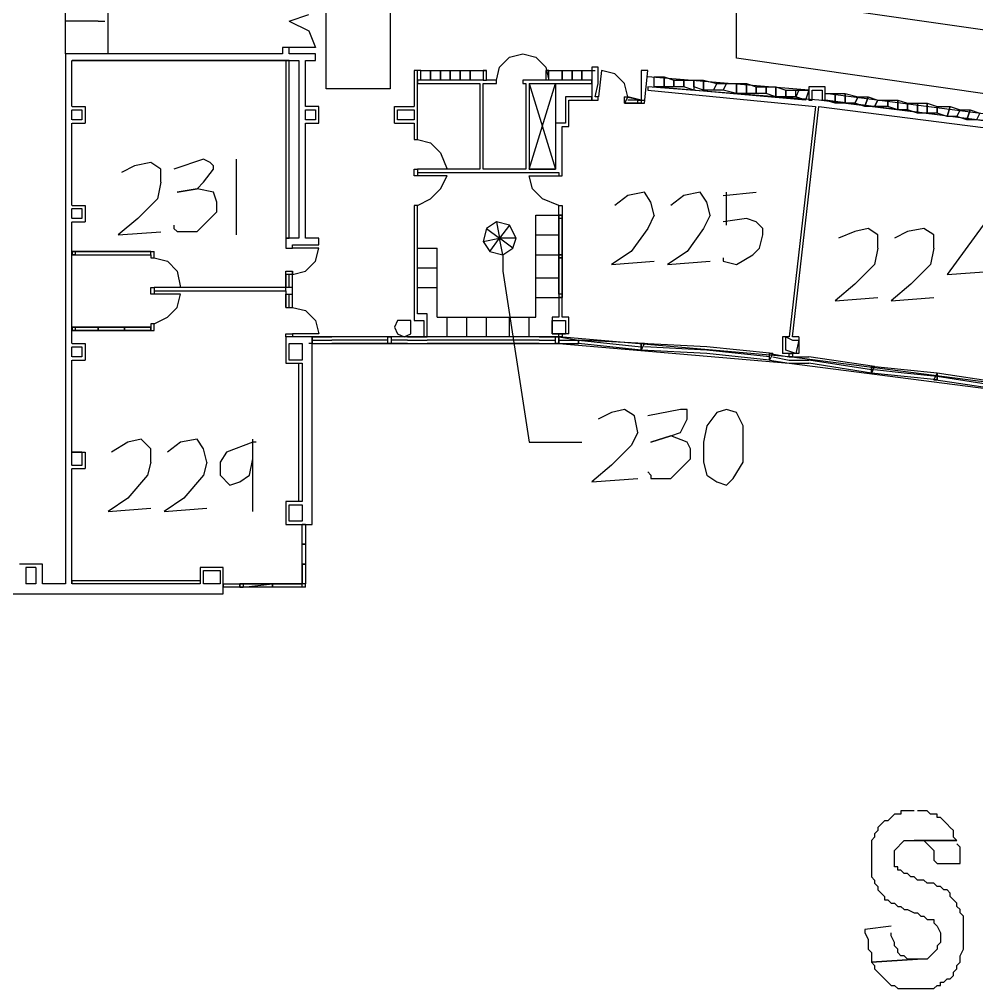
# Model space of a CAD drawing. Extents: x 0 to 132, y 0 to 63.
# Drawn here: x 78.74 to 97.22, y 2.57 to 21.27 of the extents above; entities that cross this region are included whole.
import ezdxf

# ---------------------------------------------------------------- set-up
doc = ezdxf.new("R2010")
doc.units = 0

msp = doc.modelspace()

# ---------------------------------------------------------------- linework, layer by layer
at = {"layer": 'Layer 1'}
for p, q in [((84.664073, 19.935398), (84.664073, 51.335314)), ((85.899676, 51.335314), (85.899676, 19.935398)), ((79.628847, 20.605825), (79.628847, 21.812588)), ((80.454346, 20.605825), (80.454346, 21.876087)), ((92.58201, 20.52391), (92.58201, 21.759512)), ((92.58201, 21.759512), (117.994149, 18.121231)), ((83.946894, 21.24093), (84.327894, 21.367665)), ((80.263846, 21.240824), (79.628847, 21.240824)), ((80.263928, 21.24093), (80.390923, 21.24093)), ((83.946894, 21.24093), (84.327894, 21.05043)), ((84.327894, 21.05043), (84.454894, 20.73293)), ((83.819947, 20.605692), (79.628688, 20.605692)), ((79.628818, 20.605825), (79.628818, 12.0971)), ((79.62882, 20.605798), (79.62882, 19.589799)), ((83.946894, 20.732957), (83.820159, 20.732957)), ((83.820159, 20.732957), (83.820159, 20.605957)), ((84.454894, 20.73293), (83.946894, 20.73293)), ((83.946894, 20.605825), (83.946894, 20.732827)), ((84.200947, 20.605692), (83.946947, 20.605692)), ((84.454867, 20.605692), (84.200867, 20.605692)), ((84.454867, 20.478957), (84.454867, 20.605692)), ((88.201415, 20.542616), (88.455415, 20.605851)), ((88.455415, 20.605851), (88.709415, 20.542616)), ((79.75582, 19.589799), (79.75582, 20.479063)), ((83.946894, 20.478957), (79.7559, 20.478957)), ((79.755923, 20.478957), (83.883421, 20.478957)), ((79.755952, 20.478957), (83.946947, 20.478957)), ((83.883339, 20.478957), (83.883339, 17.049961)), ((83.946841, 17.049961), (83.946841, 20.478957)), ((83.946947, 20.478957), (84.137447, 20.478957)), ((84.137262, 20.479089), (84.137262, 19.526326)), ((84.264447, 20.478957), (84.454947, 20.478957)), ((84.264526, 19.589826), (84.264526, 20.479089)), ((88.010916, 20.351851), (88.201415, 20.542616)), ((88.709415, 20.542616), (88.899914, 20.351851)), ((117.994149, 16.885629), (92.58201, 20.52391)), ((86.42347, 20.288563), (86.359971, 20.288563)), ((86.359971, 20.288563), (86.359971, 19.589799)), ((86.487182, 20.288537), (86.423418, 20.288537)), ((86.42347, 19.526299), (86.42347, 20.288563)), ((86.487055, 20.288616), (86.677555, 20.288616)), ((86.487055, 20.097852), (86.487055, 20.288616)), ((86.677547, 20.288616), (86.868047, 20.288616)), ((86.677547, 20.097852), (86.677547, 20.288616)), ((86.677555, 20.288616), (86.677555, 20.097852)), ((86.867787, 20.288616), (87.058287, 20.288616)), ((86.867787, 20.097852), (86.867787, 20.288616)), ((86.868047, 20.288616), (86.868047, 20.097852)), ((87.058287, 20.288616), (87.058287, 20.097852)), ((87.058287, 20.288616), (87.249051, 20.288616)), ((87.058287, 20.097852), (87.058287, 20.288616)), ((87.249046, 20.288616), (87.439546, 20.288616)), ((87.249046, 20.097852), (87.249046, 20.288616)), ((87.249051, 20.288616), (87.249051, 20.097852)), ((87.439546, 20.288616), (87.439546, 20.097852)), ((87.439546, 20.288616), (87.693546, 20.288616)), ((87.439546, 20.097852), (87.439546, 20.288616)), ((87.693495, 20.288616), (87.756995, 20.288616)), ((87.756995, 20.288537), (87.693495, 20.288537)), ((87.693495, 20.288537), (87.693495, 20.097772)), ((87.693546, 20.288616), (87.693546, 20.097852)), ((87.756995, 20.097852), (87.756995, 20.288616)), ((87.947416, 20.097852), (88.010916, 20.351851)), ((88.963388, 20.288537), (88.899888, 20.288537)), ((88.899888, 20.288537), (88.899888, 20.097772)), ((88.899914, 20.351851), (88.963414, 20.097852)), ((88.963279, 20.288616), (89.217279, 20.288616)), ((88.963279, 20.097852), (88.963279, 20.288616)), ((88.963385, 20.097852), (88.963385, 20.288616)), ((89.217276, 20.288616), (89.407776, 20.288616)), ((89.217276, 20.097852), (89.217276, 20.288616)), ((89.217279, 20.288616), (89.217279, 20.097852)), ((89.407776, 20.288616), (89.407776, 20.097852)), ((89.407779, 20.288616), (89.598543, 20.288616)), ((89.407779, 20.097852), (89.407779, 20.288616)), ((89.598543, 20.288616), (89.598543, 20.097852)), ((89.598543, 20.288616), (89.789043, 20.288616)), ((89.598543, 20.097852), (89.598543, 20.288616)), ((89.788913, 20.288537), (89.852413, 20.288537)), ((89.916019, 20.351772), (89.789019, 20.351772)), ((89.789019, 20.351772), (89.789019, 20.034537)), ((89.789043, 20.288616), (89.789043, 20.097852)), ((89.916019, 20.034537), (89.916019, 20.351772)), ((89.979307, 20.288563), (89.916072, 19.780299)), ((90.233307, 20.225063), (89.979307, 20.288563)), ((90.424071, 20.034563), (90.233307, 20.225063)), ((90.868359, 20.288431), (90.741359, 20.288431)), ((90.741359, 20.288431), (90.741359, 19.716931)), ((90.804859, 19.653432), (90.868359, 20.288431)), ((87.693416, 20.097852), (86.423418, 20.097852)), ((86.423418, 20.097852), (86.423418, 20.034616)), ((86.423418, 20.034616), (87.629916, 20.034616)), ((86.677555, 20.097852), (86.487055, 20.097852)), ((86.868047, 20.097852), (86.677547, 20.097852)), ((87.058287, 20.097852), (86.867787, 20.097852)), ((87.249051, 20.097852), (87.058287, 20.097852)), ((87.439546, 20.097852), (87.249046, 20.097852)), ((87.693546, 20.097852), (87.439546, 20.097852)), ((87.629863, 20.034537), (87.629863, 18.383539)), ((87.693363, 18.383539), (87.693363, 20.034537)), ((87.693495, 20.097772), (87.756995, 20.097772)), ((87.693495, 20.034537), (87.756995, 20.034537)), ((87.947416, 20.097772), (87.756916, 20.097772)), ((87.756995, 20.034537), (87.947495, 20.034537)), ((87.947416, 20.034537), (87.947416, 20.097772)), ((88.963414, 20.097852), (88.455415, 20.097852)), ((88.582521, 20.097852), (88.455521, 20.097852)), ((88.455521, 20.097852), (88.455521, 20.034616)), ((88.455521, 20.034616), (88.519021, 20.034616)), ((88.518888, 20.034484), (88.518888, 18.383486)), ((88.582521, 20.034537), (88.582521, 18.383539)), ((88.582521, 18.383539), (89.09052, 20.034537)), ((88.582521, 20.034537), (88.582521, 18.383539)), ((88.582521, 20.034537), (89.09052, 20.034537)), ((88.582523, 20.034537), (89.090517, 18.383536)), ((88.899809, 20.097852), (88.582574, 20.097852)), ((88.582574, 20.034616), (88.963309, 20.034616)), ((89.217279, 20.097852), (88.963279, 20.097852)), ((88.963388, 20.034537), (89.788887, 20.034537)), ((89.788993, 20.097772), (88.963494, 20.097772)), ((89.09052, 20.034537), (89.09052, 18.383539)), ((89.407776, 20.097852), (89.217276, 20.097852)), ((89.598543, 20.097852), (89.407779, 20.097852)), ((89.789043, 20.097852), (89.598543, 20.097852)), ((89.788887, 20.034537), (89.788887, 20.097772)), ((89.788966, 20.034563), (89.788966, 19.717064)), ((89.852466, 19.780299), (89.915966, 20.034563)), ((90.487307, 19.780299), (90.424071, 20.034563)), ((93.979882, 19.907352), (90.868386, 20.161352)), ((90.995277, 20.161349), (91.186041, 20.161349)), ((90.995277, 19.970849), (90.995277, 20.161349)), ((91.185964, 20.161404), (91.376464, 20.097905)), ((91.185964, 19.970905), (91.185964, 20.161404)), ((91.186041, 20.161349), (91.186041, 19.970849)), ((91.376276, 20.097587), (91.566776, 20.097587)), ((91.376276, 19.970852), (91.376276, 20.097587)), ((91.376464, 20.097905), (91.376464, 19.970905)), ((91.566776, 20.097587), (91.566776, 19.970852)), ((91.566832, 20.097852), (91.757596, 20.097852)), ((91.566832, 19.971116), (91.566832, 20.097852)), ((91.757517, 20.097852), (91.948016, 20.097852)), ((91.757517, 19.971116), (91.757517, 20.097852)), ((91.757596, 20.097852), (91.757596, 19.907352)), ((91.947937, 20.097852), (92.201937, 20.034616)), ((91.947937, 19.907352), (91.947937, 20.097852)), ((91.948016, 20.097852), (91.948016, 19.907352)), ((92.201937, 20.034616), (92.138437, 19.907352)), ((92.138437, 19.907537), (92.201937, 20.034537)), ((92.201937, 20.034537), (92.392437, 20.034537)), ((92.392437, 20.034537), (92.328672, 19.907537)), ((92.328857, 19.907537), (92.392357, 20.034537)), ((92.392357, 20.034537), (92.582857, 20.034537)), ((92.582775, 20.034619), (92.773539, 20.034619)), ((92.582775, 19.843855), (92.582775, 20.034619)), ((92.582857, 20.034537), (92.582857, 19.843773)), ((92.773462, 20.034537), (92.963962, 19.971037)), ((92.773462, 19.843773), (92.773462, 20.034537)), ((92.773539, 20.034619), (92.773539, 19.843855)), ((85.899676, 19.935398), (84.664073, 19.935398)), ((94.170276, 19.716984), (90.868544, 19.970984)), ((90.868544, 19.970984), (90.868544, 19.907484)), ((90.868544, 19.907484), (94.10704, 19.589985)), ((91.186041, 19.970849), (90.995277, 19.970849)), ((93.916382, 19.717117), (90.995385, 19.970852)), ((91.376464, 19.970905), (91.185964, 19.970905)), ((91.566776, 19.970852), (91.376276, 19.970852)), ((91.757596, 19.907352), (91.566832, 19.971116)), ((91.948016, 19.907352), (91.757517, 19.971116)), ((92.138437, 19.907352), (91.947937, 19.907352)), ((92.328672, 19.907537), (92.138437, 19.907537)), ((92.582857, 19.843773), (92.328857, 19.907537)), ((92.773539, 19.843855), (92.582775, 19.843855)), ((92.963962, 19.843773), (92.773462, 19.843773)), ((92.963774, 19.970849), (93.154274, 19.970849)), ((92.963774, 19.843849), (92.963774, 19.970849)), ((93.154274, 19.843849), (92.963774, 19.843849)), ((92.963962, 19.971037), (92.963962, 19.843773)), ((93.154274, 19.970849), (93.154274, 19.843849)), ((93.15433, 19.970984), (93.345094, 19.970984)), ((93.15433, 19.843984), (93.15433, 19.970984)), ((93.345094, 19.78022), (93.15433, 19.843984)), ((93.345015, 19.970984), (93.535514, 19.907484)), ((93.345015, 19.78022), (93.345015, 19.970984)), ((93.345094, 19.970984), (93.345094, 19.78022)), ((93.535435, 19.907405), (93.789435, 19.907405)), ((93.535435, 19.780405), (93.535435, 19.907405)), ((93.535514, 19.907484), (93.535514, 19.78022)), ((93.725882, 19.907405), (93.979882, 19.907405)), ((93.725882, 19.780405), (93.725882, 19.907405)), ((93.789435, 19.907405), (93.725935, 19.780405)), ((93.979882, 19.907405), (93.916382, 19.716905)), ((93.979855, 19.970984), (93.979855, 19.716984)), ((94.297405, 19.970984), (93.979908, 19.970984)), ((94.043355, 19.716984), (94.043355, 19.907484)), ((94.043355, 19.907484), (94.233855, 19.907484)), ((94.233855, 19.907405), (94.233855, 19.716905)), ((94.297355, 19.716905), (94.297355, 19.970905)), ((97.726377, 19.399352), (94.297381, 19.843852)), ((94.297408, 19.843852), (94.487907, 19.843852)), ((94.297408, 19.717117), (94.297408, 19.843852)), ((94.487775, 19.843852), (94.678539, 19.843852)), ((94.487775, 19.653352), (94.487775, 19.843852)), ((94.487907, 19.843852), (94.487907, 19.653352)), ((94.678513, 19.843852), (94.932513, 19.780352)), ((94.678513, 19.653352), (94.678513, 19.843852)), ((94.678539, 19.843852), (94.678539, 19.653352)), ((89.280914, 19.780299), (89.280914, 19.2723)), ((89.788913, 19.78022), (89.280914, 19.78022)), ((89.344414, 19.209064), (89.344414, 19.717064)), ((89.344493, 19.716984), (89.788993, 19.716984)), ((89.788913, 19.716984), (89.788913, 19.78022)), ((89.788913, 19.716984), (89.915913, 19.716984)), ((89.915913, 19.78022), (89.852413, 19.78022)), ((89.915913, 19.716984), (89.915913, 19.78022)), ((90.424018, 19.780167), (90.487254, 19.780167)), ((90.487254, 19.780167), (90.424018, 19.653432)), ((90.424018, 19.653432), (90.424018, 19.780167)), ((90.487307, 19.780299), (90.424071, 19.653564)), ((90.741306, 19.716984), (90.424071, 19.78022)), ((90.424071, 19.653564), (90.741306, 19.653564)), ((90.741306, 19.653484), (90.424071, 19.653484)), ((90.677992, 19.716987), (90.487225, 19.716987)), ((90.741304, 19.716987), (90.487304, 19.78022)), ((90.678047, 19.716852), (90.741282, 19.716852)), ((90.678047, 19.653352), (90.678047, 19.716852)), ((90.741282, 19.653352), (90.678047, 19.653352)), ((90.741282, 19.716852), (90.741282, 19.653352)), ((90.741304, 19.716987), (90.804809, 19.716987)), ((90.741306, 19.716984), (90.741306, 19.653484)), ((90.741306, 19.653484), (90.804806, 19.653484)), ((93.535514, 19.78022), (93.345015, 19.78022)), ((93.725935, 19.780405), (93.535435, 19.780405)), ((93.916382, 19.716905), (93.725882, 19.780405)), ((93.979855, 19.716984), (94.043355, 19.716984)), ((97.726324, 19.272194), (94.170328, 19.716958)), ((94.233855, 19.716905), (94.297355, 19.716905)), ((97.662877, 19.272353), (94.297381, 19.717117)), ((94.487907, 19.653352), (94.297408, 19.717117)), ((94.678539, 19.653352), (94.487775, 19.653352)), ((94.869013, 19.653352), (94.678513, 19.653352)), ((94.932513, 19.780352), (94.869013, 19.653352)), ((94.869013, 19.653564), (94.932513, 19.780299)), ((95.059248, 19.589799), (94.869013, 19.653564)), ((94.932513, 19.780299), (95.123012, 19.780299)), ((95.123012, 19.780299), (95.059248, 19.589799)), ((95.059433, 19.589799), (95.122933, 19.780299)), ((95.122933, 19.780299), (95.313433, 19.717064)), ((95.313433, 19.717064), (95.249668, 19.589799)), ((95.24988, 19.589985), (95.31338, 19.716984)), ((95.31338, 19.716984), (95.50388, 19.716984)), ((95.5038, 19.716984), (95.694565, 19.716984)), ((95.5038, 19.589985), (95.5038, 19.716984)), ((95.50388, 19.716984), (95.50388, 19.589985)), ((95.694485, 19.716984), (95.884985, 19.653484)), ((95.694485, 19.52622), (95.694485, 19.716984)), ((95.694565, 19.716984), (95.694565, 19.52622)), ((95.884906, 19.653432), (96.075405, 19.653432)), ((95.884906, 19.526432), (95.884906, 19.653432)), ((95.884985, 19.653484), (95.884985, 19.52622)), ((96.075273, 19.653617), (96.266037, 19.653617)), ((96.075273, 19.463117), (96.075273, 19.653617)), ((96.075405, 19.653432), (96.075405, 19.462932)), ((96.266011, 19.653432), (96.456511, 19.589932)), ((96.266011, 19.462932), (96.266011, 19.653432)), ((96.266037, 19.653617), (96.266037, 19.463117)), ((79.62882, 19.589799), (79.62882, 19.3358)), ((79.75582, 19.3358), (79.75582, 19.526299)), ((79.755873, 19.526246), (79.946373, 19.526246)), ((79.755926, 19.589852), (80.009926, 19.589852)), ((79.946373, 19.526299), (79.946373, 19.3358)), ((80.009926, 19.589852), (80.009926, 19.272353)), ((84.137262, 19.526326), (84.137262, 19.272326)), ((84.51842, 19.589799), (84.26442, 19.589799)), ((84.264447, 19.526299), (84.454947, 19.526299)), ((84.264526, 19.335826), (84.264526, 19.526326)), ((84.454867, 19.526379), (84.454867, 19.335879)), ((84.51842, 19.2723), (84.51842, 19.589799)), ((85.978812, 19.2723), (85.978812, 19.589799)), ((85.978812, 19.589799), (86.359812, 19.589799)), ((86.042233, 19.335879), (86.042233, 19.526379)), ((86.042362, 19.526299), (86.359865, 19.526299)), ((86.359918, 19.526299), (86.359918, 19.3358)), ((86.423418, 19.2723), (86.423418, 19.526299)), ((88.582653, 19.589985), (88.582653, 18.827985)), ((94.107067, 19.589852), (93.599067, 15.144858)), ((93.662303, 15.144858), (94.170302, 19.589852)), ((94.170273, 19.589855), (97.662771, 19.145353)), ((95.249668, 19.589799), (95.059433, 19.589799)), ((95.50388, 19.589985), (95.24988, 19.589985)), ((95.694565, 19.52622), (95.5038, 19.589985)), ((95.884985, 19.52622), (95.694485, 19.52622)), ((96.075405, 19.462932), (95.884906, 19.526432)), ((96.266037, 19.463117), (96.075273, 19.463117)), ((96.456511, 19.462932), (96.266011, 19.462932)), ((96.456458, 19.589852), (96.710458, 19.589852)), ((96.456458, 19.463117), (96.456458, 19.589852)), ((96.646958, 19.399352), (96.456458, 19.463117)), ((96.456511, 19.589932), (96.456511, 19.462932)), ((96.646931, 19.399352), (96.710431, 19.589852)), ((96.710458, 19.589852), (96.646958, 19.399352)), ((96.710431, 19.589852), (96.900931, 19.526352)), ((96.900931, 19.526352), (96.837166, 19.399352)), ((96.837378, 19.399564), (96.900878, 19.526299)), ((96.900878, 19.526299), (97.091378, 19.526299)), ((97.091378, 19.526299), (97.027878, 19.3358)), ((97.028063, 19.3358), (97.091298, 19.526299)), ((97.091298, 19.526299), (97.282063, 19.463064)), ((97.282063, 19.463064), (97.218298, 19.3358)), ((79.62882, 19.3358), (79.62882, 17.684802)), ((79.75582, 17.684802), (79.75582, 19.2723)), ((79.946373, 19.3358), (79.755873, 19.3358)), ((79.755873, 19.2723), (80.009873, 19.2723)), ((84.137262, 19.272326), (84.137262, 17.050094)), ((84.454867, 19.335879), (84.264367, 19.335879)), ((84.264367, 19.272379), (84.518367, 19.272379)), ((84.264526, 17.050094), (84.264526, 19.272326)), ((85.978733, 19.272379), (86.359997, 19.272379)), ((86.359997, 19.335879), (86.042233, 19.335879)), ((86.359918, 19.2723), (86.359918, 18.955065)), ((86.423418, 18.955012), (86.423418, 19.272247)), ((89.280914, 19.2723), (89.090414, 19.2723)), ((89.090494, 19.2723), (89.090494, 18.383565)), ((96.837166, 19.399352), (96.646931, 19.399352)), ((97.027878, 19.3358), (96.837378, 19.399564)), ((97.218298, 19.3358), (97.028063, 19.3358)), ((89.217229, 18.383565), (89.217229, 19.209064)), ((89.217414, 19.209064), (89.344414, 19.209064)), ((86.359918, 18.955012), (86.423418, 18.955012)), ((86.42347, 18.955012), (86.67747, 18.891512)), ((86.67747, 18.891512), (86.86797, 18.701012)), ((86.86797, 18.701012), (86.99497, 18.383513)), ((82.29579, 18.573959), (81.724556, 18.38346)), ((82.423055, 18.510459), (82.29579, 18.573959)), ((82.930919, 17.113543), (82.930919, 18.574039)), ((80.962372, 18.447118), (80.708372, 18.319854)), ((81.279871, 18.510354), (80.962372, 18.447118)), ((81.470292, 18.383486), (81.279792, 18.510221)), ((81.470292, 18.129486), (81.470292, 18.383486)), ((82.29579, 18.12946), (82.486555, 18.38346)), ((82.486555, 18.44696), (82.423055, 18.510459)), ((82.486555, 18.38346), (82.486555, 18.44696)), ((86.36005, 18.383351), (86.42355, 18.383351)), ((86.36005, 18.256351), (86.36005, 18.383351)), ((87.629863, 18.383486), (86.423365, 18.383486)), ((86.99497, 18.383513), (86.42347, 18.383513)), ((86.42347, 18.383486), (86.42347, 18.319986)), ((86.42355, 18.383351), (86.42355, 18.256351)), ((88.518862, 18.383486), (87.693363, 18.383486)), ((88.582521, 18.383539), (89.09052, 18.383539)), ((89.09052, 18.383407), (88.582521, 18.383407)), ((89.217308, 18.256407), (89.217308, 18.383407)), ((86.42355, 18.256351), (86.36005, 18.256351)), ((86.42347, 18.319986), (87.693469, 18.319986)), ((86.99497, 18.256301), (86.42347, 18.256301)), ((86.86797, 18.002301), (86.99497, 18.256301)), ((87.693363, 18.319986), (88.582627, 18.319986)), ((88.582521, 18.319907), (89.153755, 18.319907)), ((88.645809, 18.002301), (88.582574, 18.256301)), ((88.582574, 18.256301), (89.153808, 18.256301)), ((89.153808, 18.319907), (89.153808, 18.256407)), ((89.153808, 18.256407), (89.217308, 18.256407)), ((81.470292, 18.129486), (81.407056, 17.811987)), ((82.169055, 18.00246), (81.787791, 17.938696)), ((81.787791, 17.938696), (82.169055, 18.00246)), ((82.169055, 18.00246), (82.29579, 18.12946)), ((82.486555, 17.938696), (82.169055, 18.00246)), ((86.67747, 17.811802), (86.86797, 18.002301)), ((88.836573, 17.811802), (88.645809, 18.002301)), ((81.407056, 17.811987), (81.025792, 17.430723)), ((82.54979, 17.74846), (82.486555, 17.938696)), ((86.42347, 17.684802), (86.67747, 17.811802)), ((89.153808, 17.684802), (88.836573, 17.811802)), ((90.48736, 17.875566), (90.23336, 17.684802)), ((90.804859, 17.938801), (90.48736, 17.875566)), ((90.932044, 17.748381), (90.80478, 17.938881)), ((91.566885, 17.875566), (91.312885, 17.684802)), ((91.884384, 17.938801), (91.566885, 17.875566)), ((92.011569, 17.748381), (91.884305, 17.938881)), ((92.328857, 17.87546), (92.963856, 17.938696)), ((92.392357, 17.303961), (92.392357, 17.938696)), ((79.62882, 17.684802), (79.62882, 17.430802)), ((79.75582, 17.430802), (79.75582, 17.621566)), ((79.755873, 17.621487), (79.946373, 17.621487)), ((79.755926, 17.684802), (80.009926, 17.684802)), ((79.946373, 17.621513), (79.946373, 17.430749)), ((80.009926, 17.684802), (80.009926, 17.367567)), ((82.54979, 17.557961), (82.54979, 17.74846)), ((86.42347, 17.684828), (86.359971, 17.684828)), ((86.359971, 17.684828), (86.359971, 15.462596)), ((86.42347, 15.589331), (86.42347, 17.684828)), ((89.153779, 17.684852), (89.217279, 17.684852)), ((89.153779, 17.494352), (89.153779, 17.684852)), ((89.217279, 17.684852), (89.217279, 17.494352)), ((90.99528, 17.494381), (90.932044, 17.748381)), ((92.074805, 17.494381), (92.011569, 17.748381)), ((79.62882, 17.430802), (79.62882, 15.017805)), ((79.946373, 17.430749), (79.755873, 17.430749)), ((81.025792, 17.430723), (80.645057, 17.113488)), ((82.169055, 17.176961), (82.54979, 17.557961)), ((88.709388, 17.494381), (89.153885, 17.494381)), ((88.709388, 15.526043), (88.709388, 17.494276)), ((89.217279, 17.494352), (89.153779, 17.494352)), ((89.153779, 17.494352), (89.217279, 17.494352)), ((89.153779, 17.430852), (89.153779, 17.494352)), ((89.217279, 17.430852), (89.153779, 17.430852)), ((89.153782, 16.732356), (89.153782, 17.430855)), ((89.153808, 17.494381), (89.153808, 15.906883)), ((89.153861, 17.494381), (89.153861, 16.668882)), ((89.217279, 17.494352), (89.217279, 17.430852)), ((89.217308, 15.906883), (89.217308, 17.494381)), ((89.217361, 17.494381), (89.217361, 16.668882)), ((90.99528, 17.494381), (90.868544, 17.240382)), ((92.074805, 17.494381), (91.948069, 17.240382)), ((92.773568, 17.430855), (92.328804, 17.36762)), ((92.963804, 17.36762), (92.773568, 17.430855)), ((79.75582, 15.017805), (79.75582, 17.367567)), ((79.755873, 17.367514), (80.009873, 17.367514)), ((81.724556, 17.303961), (81.724556, 17.240461)), ((81.724556, 17.240461), (81.787791, 17.176961)), ((87.756995, 17.240408), (87.693495, 16.986408)), ((87.947416, 17.367514), (87.756916, 17.240514)), ((87.756916, 17.240514), (88.010916, 17.050014)), ((88.201415, 17.303961), (87.947416, 17.367461)), ((87.947416, 17.367461), (88.010916, 17.049961)), ((88.201521, 17.303961), (88.011021, 17.049961)), ((88.328521, 17.049961), (88.201521, 17.303961)), ((90.868544, 17.240382), (90.55078, 16.795882)), ((91.948069, 17.240382), (91.630305, 16.795882)), ((93.091068, 17.240355), (92.963804, 17.36762)), ((93.091068, 17.11362), (93.091068, 17.240355)), ((95.122933, 17.240408), (94.868933, 17.176908)), ((95.31338, 17.113541), (95.12288, 17.240276)), ((96.202458, 17.240408), (95.884959, 17.176908)), ((96.392879, 17.113541), (96.202379, 17.240276)), ((97.345272, 17.303961), (96.646772, 16.351198)), ((80.645057, 17.113488), (81.470292, 17.176723)), ((81.787791, 17.176961), (82.169055, 17.176961)), ((83.883339, 17.049961), (83.883339, 16.859462)), ((83.883341, 17.049961), (83.946841, 17.049961)), ((84.137394, 17.049855), (83.883394, 17.049855)), ((84.51842, 17.049855), (84.26442, 17.049855)), ((84.51842, 16.922856), (84.51842, 17.049855)), ((87.693495, 16.986408), (88.010995, 17.049908)), ((87.820151, 16.795909), (88.010916, 17.049908)), ((88.328468, 17.050041), (88.010968, 17.050041)), ((88.074548, 16.732488), (88.011048, 17.049988)), ((88.265048, 16.859409), (88.011048, 17.049908)), ((88.264968, 16.859541), (88.328468, 17.050041)), ((88.709388, 17.113408), (89.153888, 17.113408)), ((93.027568, 16.85962), (93.091068, 17.11362)), ((94.868933, 17.176908), (94.551434, 17.049908)), ((95.31338, 16.859541), (95.31338, 17.113541)), ((95.884959, 17.176908), (95.630959, 17.049908)), ((96.392879, 16.859541), (96.392879, 17.113541)), ((83.883341, 16.859541), (84.010341, 16.859541)), ((84.010341, 16.859541), (84.010341, 16.922776)), ((84.010394, 16.922856), (84.200894, 16.922856)), ((84.518446, 16.859567), (84.010447, 16.859567)), ((84.200894, 16.922856), (84.518394, 16.922856)), ((84.454947, 16.605303), (84.518446, 16.859567)), ((86.423468, 16.859541), (86.804211, 16.859541)), ((86.804391, 15.526043), (86.804391, 16.859541)), ((87.693416, 16.986408), (87.820151, 16.795909)), ((88.074548, 16.732409), (88.265048, 16.859409)), ((92.900304, 16.732356), (93.027568, 16.85962)), ((95.31338, 16.859541), (95.24988, 16.542041)), ((96.392879, 16.859541), (96.329379, 16.542041)), ((81.279868, 16.795988), (79.755876, 16.795988)), ((79.755926, 16.795988), (79.755926, 16.732488)), ((79.755926, 16.795988), (80.263925, 16.795988)), ((79.755926, 16.732488), (81.279924, 16.732488)), ((79.755926, 16.732488), (80.263925, 16.732488)), ((79.756061, 16.795853), (79.819561, 16.795853)), ((79.756061, 16.732353), (79.756061, 16.795853)), ((79.819561, 16.732353), (79.756061, 16.732353)), ((79.819503, 16.795988), (80.264007, 16.795988)), ((79.819561, 16.795853), (79.819561, 16.732353)), ((80.263925, 16.795988), (80.771925, 16.795988)), ((80.263925, 16.732488), (80.771925, 16.732488)), ((80.263925, 16.732409), (80.263925, 16.732409)), ((80.263925, 16.732409), (80.263925, 16.732409)), ((80.263928, 16.795988), (80.771922, 16.795988)), ((80.771898, 16.795988), (81.2799, 16.795988)), ((80.771898, 16.795988), (81.279898, 16.795988)), ((80.771898, 16.732488), (81.279898, 16.732488)), ((80.771898, 16.732409), (80.771898, 16.732409)), ((80.771898, 16.732409), (80.771898, 16.732409)), ((81.279871, 16.732409), (81.279871, 16.795909)), ((81.279871, 16.795909), (81.343371, 16.795909)), ((81.279871, 16.732409), (81.279871, 16.668909)), ((81.279871, 16.732409), (81.279871, 16.732409)), ((81.279871, 16.668909), (81.343371, 16.668909)), ((81.343371, 16.668909), (81.343371, 16.795909)), ((81.343424, 16.668856), (81.597424, 16.605356)), ((87.820284, 16.795988), (88.074548, 16.732488)), ((88.074548, 16.732409), (88.074548, 16.414909)), ((88.709388, 16.732409), (89.153888, 16.732409)), ((89.153779, 16.732356), (89.217279, 16.732356)), ((89.153779, 16.668856), (89.153779, 16.732356)), ((89.217279, 16.668856), (89.153779, 16.668856)), ((89.217282, 16.732356), (89.153782, 16.732356)), ((89.153782, 16.732356), (89.153782, 16.668856)), ((89.153782, 16.668856), (89.217282, 16.668856)), ((89.153782, 15.970357), (89.153782, 16.668856)), ((89.153861, 16.732409), (89.153861, 15.90691)), ((89.217279, 16.732356), (89.217279, 16.668856)), ((89.217282, 16.668856), (89.217282, 16.732356)), ((89.217361, 16.732409), (89.217361, 15.90691)), ((90.55078, 16.795882), (90.170045, 16.541883)), ((91.630305, 16.795882), (91.24957, 16.541883)), ((92.328804, 16.668856), (92.328804, 16.605356)), ((92.582804, 16.542121), (92.900304, 16.732356)), ((81.597424, 16.605356), (81.787923, 16.414856)), ((84.264447, 16.414803), (84.454947, 16.605303)), ((86.42347, 16.478436), (86.804205, 16.478436)), ((90.170045, 16.541883), (90.99528, 16.605382)), ((91.24957, 16.541883), (92.074805, 16.605382)), ((92.328804, 16.605356), (92.582804, 16.542121)), ((95.24988, 16.542041), (94.86888, 16.160777)), ((96.329379, 16.542041), (95.948379, 16.160777)), ((81.787923, 16.414856), (81.851423, 16.097357)), ((83.883291, 16.414859), (84.010291, 16.414859)), ((83.883291, 16.351359), (83.883291, 16.414859)), ((84.010291, 16.351359), (83.883291, 16.351359)), ((83.883341, 16.097304), (83.883341, 16.414803)), ((84.010447, 16.351303), (83.883447, 16.351303)), ((83.883447, 16.351303), (83.883447, 16.097304)), ((83.946894, 16.097304), (83.946894, 16.351303)), ((84.010291, 16.414859), (84.010291, 16.351359)), ((84.010341, 16.097304), (84.010341, 16.414803)), ((84.010447, 16.351303), (84.264447, 16.414803)), ((84.010447, 16.097304), (84.010447, 16.351303)), ((88.074548, 16.414909), (88.582547, 13.112913)), ((88.709468, 16.287936), (89.153702, 16.287936)), ((96.646772, 16.351198), (97.536036, 16.414962)), ((81.279786, 16.097092), (81.343286, 16.097092)), ((81.279786, 15.970357), (81.279786, 16.097092)), ((81.343286, 16.097092), (81.343286, 15.970357)), ((83.883341, 16.097304), (81.343345, 16.097304)), ((81.851423, 16.097357), (81.343424, 16.097357)), ((81.343424, 16.097304), (81.343424, 16.034068)), ((84.010447, 16.097251), (83.883447, 16.097251)), ((83.883447, 16.033963), (83.883447, 16.097198)), ((84.010447, 16.097304), (84.010447, 16.097304)), ((84.010447, 16.034015), (84.010447, 16.097251)), ((86.423391, 16.097383), (86.804391, 16.097383)), ((94.86888, 16.160777), (94.487881, 15.843278)), ((95.948379, 16.160777), (95.56738, 15.843278)), ((81.343286, 15.970357), (81.279786, 15.970357)), ((81.343424, 16.034068), (83.883421, 16.034068)), ((81.851423, 15.97041), (81.343424, 15.97041)), ((81.787923, 15.71641), (81.851423, 15.97041)), ((83.883339, 16.034015), (83.883339, 15.970513)), ((83.883339, 15.97046), (83.883339, 15.716463)), ((83.883341, 15.970463), (84.010341, 15.970463)), ((83.883341, 15.716463), (83.883341, 15.970463)), ((83.946894, 15.716463), (83.946894, 15.97046)), ((84.010341, 15.970463), (84.010341, 16.033963)), ((84.010341, 15.716463), (84.010341, 15.970463)), ((84.010341, 15.716463), (84.010341, 15.970463)), ((84.010447, 15.970463), (84.010447, 15.970463)), ((88.709388, 15.906883), (89.153888, 15.906883)), ((89.217282, 15.970357), (89.153782, 15.970357)), ((89.153782, 15.970357), (89.153782, 15.906857)), ((89.153782, 15.906857), (89.217282, 15.906857)), ((89.217361, 15.906883), (89.153861, 15.906883)), ((89.153861, 15.906883), (89.153861, 15.526148)), ((89.217282, 15.906857), (89.217282, 15.970357)), ((89.217358, 15.526045), (89.217358, 15.906778)), ((94.487881, 15.843278), (95.31338, 15.906778)), ((95.56738, 15.843278), (96.392879, 15.906778)), ((81.597424, 15.52591), (81.787923, 15.71641)), ((83.883341, 15.716463), (84.010341, 15.716463)), ((84.010447, 15.716463), (84.264447, 15.652963)), ((84.010447, 15.716463), (84.010447, 15.716463)), ((81.343424, 15.39891), (81.597424, 15.52591)), ((84.264447, 15.652963), (84.454947, 15.462463)), ((86.613944, 15.589331), (86.423444, 15.589331)), ((86.613838, 15.144911), (86.613838, 15.58941)), ((86.804338, 15.526045), (88.709333, 15.526045)), ((86.995023, 15.144911), (86.995023, 15.52591)), ((87.375758, 15.144911), (87.375758, 15.52591)), ((87.757022, 15.144911), (87.757022, 15.52591)), ((88.201521, 15.144911), (88.201521, 15.52591)), ((88.582523, 15.144911), (88.582523, 15.52591)), ((89.153914, 15.525963), (89.026914, 15.525963)), ((89.026941, 15.526043), (89.026941, 15.208543)), ((89.344414, 15.525963), (89.217414, 15.525963)), ((89.344414, 15.208464), (89.344414, 15.525963)), ((81.279871, 15.335358), (79.755873, 15.335358)), ((79.755873, 15.335358), (79.755873, 15.272122)), ((79.755926, 15.335358), (80.263925, 15.335358)), ((79.756061, 15.335358), (79.819561, 15.335358)), ((79.756061, 15.272122), (79.756061, 15.335358)), ((79.819561, 15.335358), (79.819561, 15.272122)), ((80.263925, 15.335358), (80.771925, 15.335358)), ((80.263925, 15.272043), (80.263925, 15.335278)), ((80.263925, 15.335278), (80.263925, 15.272043)), ((80.771898, 15.335358), (81.279898, 15.335358)), ((80.771898, 15.272043), (80.771898, 15.335278)), ((80.771898, 15.335278), (80.771898, 15.272043)), ((81.279871, 15.335358), (81.279871, 15.272122)), ((81.279871, 15.272043), (81.279871, 15.335278)), ((81.279871, 15.335278), (81.279871, 15.272043)), ((81.343424, 15.39891), (81.279924, 15.39891)), ((81.279924, 15.39891), (81.279924, 15.335411)), ((81.343421, 15.272043), (81.343421, 15.398778)), ((84.454947, 15.462463), (84.518446, 15.208464)), ((86.042365, 15.462357), (85.978865, 15.335358)), ((85.978865, 15.335358), (86.042365, 15.208622)), ((86.296365, 15.462357), (86.042365, 15.462357)), ((86.296365, 15.335358), (86.296365, 15.462357)), ((86.296365, 15.208622), (86.296365, 15.335358)), ((86.359944, 15.462596), (86.550444, 15.462596)), ((86.550338, 15.462463), (86.550338, 15.144964)), ((89.026914, 15.462463), (89.217414, 15.462463)), ((89.026941, 15.208543), (89.026941, 15.462543)), ((89.217414, 15.462463), (89.280914, 15.462463)), ((89.280914, 15.462463), (89.280914, 15.208464)), ((79.755873, 15.272122), (81.279871, 15.272122)), ((79.755926, 15.272122), (80.263925, 15.272122)), ((79.819561, 15.272122), (79.756061, 15.272122)), ((80.263925, 15.272043), (79.819426, 15.272043)), ((80.771898, 15.272043), (80.263899, 15.272043)), ((80.263925, 15.272122), (80.771925, 15.272122)), ((80.263925, 15.272043), (80.263925, 15.272043)), ((81.279871, 15.272043), (80.771872, 15.272043)), ((80.771898, 15.272122), (81.279898, 15.272122)), ((80.771898, 15.272043), (80.771898, 15.272043)), ((81.279871, 15.272122), (81.343371, 15.272122)), ((83.883291, 15.208355), (84.010291, 15.208355)), ((83.883291, 15.144855), (83.883291, 15.208355)), ((84.010291, 15.208355), (84.010291, 15.144855)), ((84.518446, 15.208464), (84.010447, 15.208464)), ((86.042365, 15.208622), (86.16963, 15.144858)), ((86.16963, 15.144858), (86.296365, 15.208622)), ((89.344493, 15.20849), (89.026994, 15.20849)), ((89.026994, 15.20849), (89.280993, 15.20849)), ((89.153779, 15.208355), (89.217279, 15.208355)), ((89.153779, 15.144855), (89.153779, 15.208355)), ((89.217279, 15.208355), (89.217279, 15.144855)), ((79.62882, 15.017805), (79.62882, 14.763805)), ((79.755926, 15.017805), (80.009926, 15.017805)), ((80.009926, 15.017805), (80.009926, 14.70057)), ((84.010291, 15.144855), (83.883291, 15.144855)), ((84.264579, 15.144805), (83.883315, 15.144805)), ((83.883394, 15.14499), (83.883394, 14.636991)), ((83.946815, 15.017805), (84.200815, 15.017805)), ((83.946894, 14.700491), (83.946894, 15.017726)), ((84.200894, 15.017805), (84.200894, 14.70057)), ((84.391314, 15.144805), (84.264579, 15.144805)), ((84.391182, 15.017726), (84.327947, 15.017726)), ((84.391182, 11.525495), (84.391182, 15.017726)), ((84.391312, 15.081358), (84.772311, 15.081358)), ((84.391312, 15.017802), (89.153806, 15.017802)), ((84.391314, 15.144911), (84.772314, 15.144911)), ((89.153808, 15.144805), (84.391314, 15.144805)), ((84.391314, 15.144805), (84.391314, 15.017805)), ((84.391314, 15.017805), (84.391314, 15.144805)), ((84.391314, 15.017911), (84.772314, 15.017911)), ((84.391314, 15.017805), (84.454814, 15.017805)), ((84.391314, 15.017805), (84.391314, 15.017805)), ((84.77242, 15.144911), (84.77242, 15.144911)), ((84.77242, 15.017805), (84.77242, 15.017805)), ((85.851942, 15.081358), (84.772449, 15.081358)), ((85.915498, 15.144805), (84.772499, 15.144805)), ((85.915498, 15.017805), (84.772499, 15.017805)), ((85.852048, 15.144858), (85.915548, 15.144858)), ((85.852048, 15.017858), (85.852048, 15.144858)), ((85.852048, 15.144858), (85.915548, 15.144858)), ((85.852048, 15.017858), (85.852048, 15.144858)), ((85.915548, 15.017858), (85.852048, 15.017858)), ((85.915548, 15.017858), (85.852048, 15.017858)), ((86.232786, 15.144911), (85.852051, 15.144911)), ((86.232786, 15.017911), (85.852051, 15.017911)), ((85.915548, 15.144858), (85.915548, 15.017858)), ((85.915548, 15.144858), (85.915548, 15.017858)), ((86.232783, 15.081358), (85.915553, 15.081358)), ((86.232783, 15.081358), (86.613782, 15.081358)), ((86.232786, 15.144911), (86.613785, 15.144911)), ((86.232786, 15.017911), (86.613785, 15.017911)), ((86.232786, 15.017805), (86.232786, 15.017805)), ((86.232786, 15.017805), (86.232786, 15.017805)), ((86.550338, 15.144911), (86.613838, 15.144911)), ((86.613917, 15.144911), (86.613917, 15.144911)), ((87.693416, 15.144805), (86.613917, 15.144805)), ((86.613917, 15.017805), (86.613917, 15.017805)), ((87.693416, 15.017805), (86.613917, 15.017805)), ((87.693413, 15.081358), (86.61392, 15.081358)), ((87.693416, 15.144911), (87.693416, 15.144911)), ((87.693416, 15.144911), (87.693416, 15.144911)), ((88.772941, 15.081358), (87.69344, 15.081358)), ((88.772941, 15.144805), (87.693442, 15.144805)), ((88.772941, 15.017805), (87.693442, 15.017805)), ((88.772941, 15.144911), (89.153676, 15.144911)), ((88.772941, 15.144911), (88.772941, 15.144911)), ((88.772941, 15.081358), (89.090443, 15.081358)), ((88.772941, 15.017911), (89.153676, 15.017911)), ((88.772941, 15.017805), (88.772941, 15.017805)), ((89.090549, 15.144858), (89.153784, 15.144858)), ((89.090549, 15.017858), (89.090549, 15.144858)), ((89.153784, 15.017858), (89.090549, 15.017858)), ((89.217279, 15.144855), (89.153779, 15.144855)), ((89.153784, 15.144858), (89.153784, 15.017858)), ((89.153806, 15.081358), (89.534805, 15.081358)), ((89.153806, 15.017802), (89.217311, 15.017802)), ((89.153808, 15.144911), (89.153808, 15.144911)), ((89.153808, 15.144911), (89.534808, 15.081411)), ((89.153808, 15.017805), (89.153808, 15.144805)), ((89.153808, 15.017911), (89.534808, 15.017911)), ((89.153808, 15.017805), (93.599067, 14.63707)), ((89.153808, 15.017805), (89.153808, 15.017805)), ((93.598909, 14.7637), (89.153914, 15.144964)), ((90.804806, 15.017673), (89.534808, 15.081437)), ((90.741306, 14.890938), (89.534808, 15.017673)), ((89.534914, 15.081358), (89.534914, 15.017858)), ((89.534914, 15.017858), (89.534914, 15.081358)), ((89.534914, 15.081358), (90.741412, 14.954623)), ((89.534914, 15.017805), (89.534914, 15.017805)), ((92.011516, 14.954358), (90.741253, 15.017858)), ((90.804806, 15.017805), (90.741306, 14.89107)), ((90.741306, 14.89107), (90.741306, 15.017805)), ((90.741306, 15.017805), (90.804806, 15.017805)), ((90.741359, 15.017805), (90.741359, 14.89107)), ((90.741359, 14.89107), (90.804859, 15.017805)), ((90.804859, 15.017805), (90.741359, 15.017805)), ((93.471882, 15.144858), (93.471882, 14.827358)), ((93.599014, 15.144911), (93.472015, 15.144911)), ((93.535435, 14.890938), (93.535435, 15.144937)), ((93.535435, 15.144937), (93.66217, 15.081437)), ((93.789514, 15.144911), (93.66225, 15.144911)), ((93.66225, 15.081411), (93.789514, 15.081411)), ((93.789432, 15.081358), (93.725935, 14.827361)), ((93.789435, 15.144911), (93.789435, 14.827411)), ((79.75582, 14.763805), (79.75582, 14.95457)), ((79.756058, 14.954596), (79.946293, 14.954596)), ((79.946373, 14.95449), (79.946373, 14.763726)), ((92.011516, 14.827358), (90.741253, 14.890858)), ((92.011516, 14.890938), (90.804751, 14.95444)), ((93.281382, 14.827226), (92.011384, 14.95449)), ((93.217883, 14.700491), (92.011384, 14.827226)), ((93.217885, 14.763805), (92.011387, 14.890805)), ((92.011516, 14.95449), (92.011516, 14.95449)), ((92.011516, 14.95449), (92.011516, 14.95449)), ((93.217883, 14.827358), (93.598882, 14.763858)), ((93.281382, 14.827358), (93.217883, 14.700623)), ((93.217883, 14.700623), (93.217883, 14.827358)), ((93.217883, 14.827358), (93.281382, 14.827358)), ((93.217883, 14.827226), (93.281382, 14.827226)), ((93.281382, 14.827226), (93.217883, 14.700491)), ((93.217883, 14.700491), (93.217883, 14.827226)), ((93.789435, 14.827411), (93.471935, 14.827411)), ((93.725882, 14.827358), (93.535382, 14.890858)), ((93.599038, 14.827361), (93.662274, 14.827361)), ((93.599038, 14.763861), (93.599038, 14.827361)), ((93.662274, 14.827361), (93.662274, 14.763861)), ((79.62882, 14.763805), (79.62882, 12.922308)), ((79.75582, 12.922308), (79.75582, 14.70057)), ((79.946373, 14.763726), (79.755873, 14.763726)), ((79.755873, 14.700491), (80.009873, 14.700491)), ((83.883394, 14.636991), (84.200894, 14.636991)), ((84.200894, 14.700491), (83.946894, 14.700491)), ((84.137288, 14.636858), (84.200788, 14.636858)), ((84.137288, 11.969862), (84.137288, 14.636858)), ((84.200788, 14.636858), (84.200788, 11.969862)), ((84.200894, 14.63707), (84.200894, 11.969809)), ((93.217883, 14.700623), (93.598882, 14.636858)), ((93.281462, 14.763805), (93.598964, 14.70057)), ((98.043903, 14.192465), (93.598909, 14.7637)), ((93.599014, 14.763805), (93.979749, 14.763805)), ((93.599014, 14.700491), (93.979747, 14.700491)), ((93.599014, 14.63707), (93.979749, 14.63707)), ((93.599014, 14.636938), (93.599014, 14.636938)), ((93.599014, 14.636938), (93.599014, 14.636938)), ((93.662274, 14.763861), (93.599038, 14.763861)), ((93.599067, 14.63707), (98.044062, 14.065306)), ((95.186512, 14.509806), (93.979747, 14.70057)), ((95.249748, 14.573253), (93.979749, 14.763752)), ((95.186512, 14.446517), (93.979749, 14.637017)), ((93.979855, 14.763805), (93.979855, 14.763805)), ((93.979855, 14.636938), (93.979855, 14.636938)), ((95.249748, 14.573385), (95.186512, 14.44665)), ((95.186512, 14.44665), (95.186512, 14.573385)), ((95.186512, 14.573385), (95.249748, 14.573385)), ((95.186565, 14.573385), (95.186565, 14.44665)), ((95.186565, 14.44665), (95.249801, 14.573385)), ((95.249801, 14.573385), (95.186565, 14.573385)), ((95.821353, 14.5097), (95.186618, 14.573464)), ((95.821353, 14.382965), (95.186618, 14.446465)), ((95.821355, 14.446517), (95.249856, 14.509753)), ((95.821353, 14.509806), (95.821353, 14.509806)), ((95.821353, 14.509806), (95.821353, 14.509806)), ((96.456458, 14.446385), (95.821459, 14.509885)), ((96.456458, 14.382962), (95.821461, 14.446465)), ((96.456458, 14.446517), (96.392958, 14.319518)), ((96.392958, 14.319518), (96.456458, 14.446517)), ((97.726324, 14.2557), (96.456326, 14.446465)), ((96.456458, 14.319518), (96.456458, 14.446517)), ((96.456458, 14.446517), (96.456458, 14.319518)), ((96.456458, 14.319385), (95.821459, 14.382885)), ((97.662824, 14.128965), (96.392826, 14.319465)), ((96.392958, 14.319518), (96.456458, 14.319518)), ((96.456458, 14.319518), (96.392958, 14.319518)), ((97.662827, 14.19252), (96.456328, 14.383015)), ((90.170019, 13.684624), (89.916019, 13.55736)), ((90.424018, 13.74786), (90.170019, 13.684624)), ((90.614492, 13.620939), (90.423992, 13.747939)), ((91.503411, 13.747965), (90.868412, 13.620966)), ((91.630411, 13.747965), (91.503411, 13.747965)), ((91.630411, 13.557466), (91.630411, 13.747965)), ((92.20199, 13.684598), (92.01149, 13.430334)), ((92.392489, 13.747833), (92.20199, 13.684598)), ((92.582725, 13.684598), (92.392489, 13.747833)), ((92.709989, 13.430334), (92.582725, 13.684598)), ((90.677992, 13.30344), (90.614492, 13.620939)), ((91.503411, 13.303466), (91.630411, 13.557466)), ((90.677992, 13.30344), (90.550992, 13.04944)), ((91.312911, 13.239966), (91.503411, 13.303466)), ((92.01149, 13.430334), (91.94799, 13.113099)), ((92.709989, 12.731834), (92.709989, 13.430334)), ((80.835451, 13.113072), (80.517951, 12.922308)), ((81.089451, 13.176307), (80.835451, 13.113072)), ((81.279871, 12.985887), (81.089371, 13.176387)), ((81.851476, 13.113072), (81.597477, 12.922308)), ((82.168976, 13.176307), (81.851476, 13.113072)), ((82.295896, 12.985887), (82.168896, 13.176387)), ((83.248554, 13.112993), (82.740555, 12.922228)), ((83.248472, 11.779497), (83.248472, 13.176228)), ((83.312054, 13.112993), (83.248554, 13.112993)), ((88.582547, 13.112913), (89.598546, 13.112913)), ((91.312911, 13.239966), (90.931912, 13.112966)), ((90.931912, 13.112966), (91.312911, 13.239966)), ((91.630411, 13.112966), (91.312911, 13.239966)), ((91.693911, 12.985966), (91.630411, 13.112966)), ((91.94799, 13.113099), (91.94799, 12.731834)), ((79.62882, 12.922308), (79.62882, 12.668308)), ((79.75582, 12.668308), (79.75582, 12.922308)), ((79.946373, 12.922308), (79.755873, 12.922308)), ((79.755873, 12.922308), (80.009873, 12.922308)), ((79.946373, 12.922308), (79.946373, 12.668308)), ((80.009873, 12.922308), (80.009873, 12.605073)), ((81.279871, 12.731887), (81.279871, 12.985887)), ((82.359396, 12.731887), (82.295896, 12.985887)), ((82.740555, 12.922228), (82.61329, 12.731993)), ((90.550992, 13.04944), (90.169992, 12.66844)), ((91.693911, 12.795467), (91.693911, 12.985966)), ((81.279871, 12.731887), (81.216371, 12.477888)), ((82.359396, 12.731887), (82.295896, 12.477888)), ((82.61329, 12.731993), (82.61329, 12.477993)), ((83.185054, 12.477993), (83.248554, 12.795493)), ((91.312911, 12.414467), (91.693911, 12.795467)), ((91.94799, 12.731834), (92.01149, 12.477835)), ((92.519489, 12.414335), (92.709989, 12.731834)), ((79.62882, 12.668308), (79.62882, 10.382311)), ((79.75582, 10.382311), (79.75582, 12.605073)), ((79.946373, 12.668308), (79.755873, 12.668308)), ((79.755873, 12.605073), (80.009873, 12.605073)), ((90.169992, 12.66844), (89.788993, 12.350941)), ((90.868412, 12.541467), (90.931912, 12.477967)), ((81.216371, 12.477888), (80.835372, 12.033388)), ((82.295896, 12.477888), (81.914897, 12.033388)), ((82.61329, 12.477993), (82.80379, 12.287494)), ((82.80379, 12.287494), (82.994554, 12.350994)), ((82.994554, 12.350994), (83.185054, 12.477993)), ((89.788993, 12.350941), (90.677992, 12.414441)), ((90.931912, 12.477967), (90.931912, 12.414467)), ((90.931912, 12.414467), (91.312911, 12.414467)), ((92.01149, 12.477835), (92.20199, 12.351099)), ((92.20199, 12.351099), (92.392489, 12.2876)), ((92.392489, 12.2876), (92.519489, 12.414335)), ((80.835372, 12.033388), (80.454372, 11.779389)), ((81.914897, 12.033388), (81.533897, 11.779389)), ((84.200894, 11.969994), (83.883394, 11.969994)), ((83.883394, 11.969994), (83.883394, 11.525495)), ((84.200788, 11.969862), (84.137288, 11.969862)), ((80.454372, 11.779389), (81.279871, 11.842888)), ((81.533897, 11.779389), (82.359396, 11.842888)), ((83.946894, 11.90623), (84.200894, 11.90623)), ((83.946894, 11.58873), (83.946894, 11.90623)), ((84.200894, 11.906309), (84.200894, 11.588809)), ((83.883394, 11.525495), (84.264394, 11.525495)), ((84.200894, 11.58873), (83.946894, 11.58873)), ((84.200891, 11.144389), (84.200891, 11.525389)), ((84.200891, 11.144389), (84.200891, 11.525389)), ((84.264447, 11.525495), (84.200947, 11.525495)), ((84.200947, 11.525495), (84.264447, 11.525495)), ((84.264447, 11.525495), (84.200947, 11.525495)), ((84.200947, 11.525495), (84.264447, 11.525495)), ((84.264447, 11.525495), (84.391182, 11.525495)), ((84.264447, 11.525495), (84.264447, 11.525495)), ((84.264447, 11.525495), (84.264447, 11.144495)), ((84.264447, 11.525495), (84.264447, 11.144495)), ((84.264447, 11.525495), (84.264447, 11.144495)), ((84.200894, 11.144389), (84.200894, 11.144389)), ((84.200894, 11.144389), (84.200894, 11.144389)), ((84.200894, 10.763549), (84.200894, 11.144284)), ((84.200894, 11.144284), (84.264394, 11.144284)), ((84.264394, 11.144284), (84.200894, 11.144284)), ((84.200894, 10.763549), (84.200894, 11.144284)), ((84.264447, 11.144495), (84.200947, 11.144495)), ((84.200947, 11.144495), (84.264447, 11.144495)), ((84.264444, 11.144389), (84.264444, 10.763654)), ((84.264444, 11.144389), (84.264444, 10.763654)), ((84.264444, 11.144389), (84.264444, 10.763654)), ((84.264447, 11.144389), (84.264447, 11.144389)), ((84.264447, 11.144389), (84.264447, 11.144389)), ((79.184533, 10.763549), (78.740033, 10.763549)), ((79.057533, 10.699969), (78.866768, 10.699969)), ((78.866768, 10.699969), (78.866768, 10.38247)), ((79.05748, 10.700049), (79.05748, 10.382549)), ((79.18448, 10.382549), (79.18448, 10.763549)), ((82.676896, 10.699996), (82.232661, 10.699996)), ((82.232661, 10.699996), (82.232661, 10.382496)), ((82.676896, 10.382496), (82.676896, 10.699996)), ((84.200894, 10.763549), (84.200894, 10.763549)), ((84.200894, 10.763549), (84.264394, 10.763549)), ((84.264394, 10.763549), (84.200894, 10.763549)), ((84.200894, 10.763549), (84.200894, 10.763549)), ((84.200894, 10.763549), (84.200894, 10.763549)), ((84.200894, 10.763549), (84.200894, 10.763549)), ((84.200894, 10.382417), (84.200894, 10.763416)), ((84.200894, 10.763416), (84.264394, 10.763416)), ((84.264394, 10.763416), (84.200894, 10.763416)), ((84.200894, 10.763416), (84.200894, 10.382417)), ((84.264444, 10.763551), (84.264444, 10.382549)), ((84.264444, 10.763551), (84.264444, 10.382549)), ((84.264444, 10.763551), (84.264444, 10.382549)), ((82.295896, 10.636496), (82.613396, 10.636496)), ((82.295896, 10.382496), (82.295896, 10.636496)), ((82.613396, 10.636496), (82.613396, 10.382496)), ((79.057665, 10.382417), (78.866901, 10.382417)), ((79.6289, 10.382417), (79.1844, 10.382417)), ((82.232661, 10.382417), (79.7559, 10.382417)), ((79.756061, 10.445861), (82.232558, 10.445861)), ((79.756061, 10.382361), (79.756061, 10.445861)), ((82.232558, 10.382361), (79.756061, 10.382361)), ((82.232558, 10.445861), (82.232558, 10.382361)), ((82.613396, 10.382417), (82.295896, 10.382417)), ((82.676896, 10.192129), (82.676896, 10.382364)), ((82.676949, 10.382417), (82.676949, 10.382417)), ((82.676949, 10.382417), (83.057684, 10.382417)), ((82.676949, 10.382417), (82.676949, 10.318917)), ((82.676949, 10.318917), (82.676949, 10.382417)), ((82.676949, 10.382417), (82.994448, 10.382417)), ((82.676949, 10.382417), (82.676949, 10.382417)), ((82.994499, 10.318864), (82.677004, 10.318864)), ((82.994499, 10.318864), (82.677004, 10.318864)), ((83.057787, 10.318864), (82.677052, 10.318864)), ((83.057684, 10.382417), (82.994448, 10.382417)), ((82.994501, 10.382417), (83.629236, 10.382417)), ((82.994554, 10.318917), (82.994554, 10.382417)), ((82.994554, 10.382364), (83.05779, 10.382364)), ((82.994554, 10.318864), (82.994554, 10.382364)), ((82.994554, 10.382364), (83.05779, 10.382364)), ((82.994554, 10.318864), (82.994554, 10.382364)), ((82.994554, 10.382364), (83.05779, 10.382364)), ((82.994554, 10.318864), (82.994554, 10.382364)), ((83.05779, 10.382364), (82.994554, 10.382364)), ((82.994554, 10.382364), (82.994554, 10.318864)), ((82.994554, 10.382364), (83.05779, 10.382364)), ((82.994554, 10.318864), (82.994554, 10.382364)), ((83.05779, 10.318917), (82.994554, 10.318917)), ((83.05779, 10.318864), (82.994554, 10.318864)), ((83.05779, 10.318864), (82.994554, 10.318864)), ((83.05779, 10.318864), (82.994554, 10.318864)), ((82.994554, 10.318864), (83.05779, 10.318864)), ((83.05779, 10.318864), (82.994554, 10.318864)), ((83.629342, 10.318864), (82.994604, 10.318864)), ((83.05779, 10.382417), (83.05779, 10.318917)), ((83.05779, 10.382364), (83.05779, 10.318864)), ((83.05779, 10.382364), (83.05779, 10.318864)), ((83.05779, 10.382364), (83.05779, 10.318864)), ((83.629289, 10.382364), (83.05779, 10.382364)), ((83.05779, 10.318864), (83.629289, 10.382364)), ((83.05779, 10.382364), (83.05779, 10.318864)), ((83.629342, 10.318864), (83.057842, 10.318864)), ((83.629342, 10.318864), (83.057842, 10.318864)), ((83.629236, 10.382417), (83.629236, 10.318917)), ((83.629236, 10.318917), (83.629236, 10.382417)), ((83.629342, 10.382417), (83.629342, 10.382417)), ((83.629342, 10.382417), (83.629342, 10.382417)), ((83.629342, 10.382417), (83.629342, 10.382417)), ((83.629342, 10.382417), (83.629342, 10.382417)), ((84.200891, 10.318864), (83.629392, 10.318864)), ((84.200891, 10.318864), (83.629392, 10.318864)), ((84.200891, 10.318864), (83.629392, 10.318864)), ((84.200894, 10.382417), (83.629395, 10.382417)), ((83.629395, 10.382417), (83.629395, 10.318917)), ((83.629395, 10.318917), (83.629395, 10.382417)), ((83.629395, 10.382417), (84.200894, 10.382417)), ((84.200947, 10.318864), (84.200947, 10.382364)), ((84.264447, 10.382364), (84.200947, 10.382364)), ((84.264447, 10.318864), (84.200947, 10.318864)), ((84.264447, 10.318864), (84.264447, 10.382364)), ((73.088408, 10.192129), (82.676896, 10.192129)), ((96.012038, 6.001055), (95.757774, 6.001055)), ((95.757774, 6.001055), (95.757774, 5.937555)), ((96.266037, 6.001055), (96.075273, 6.001055)), ((96.329273, 5.937555), (96.266037, 6.001055)), ((95.440539, 5.81029), (95.377039, 5.747055)), ((95.503774, 5.81029), (95.440539, 5.81029)), ((95.567274, 5.874055), (95.503774, 5.81029)), ((95.631038, 5.937555), (95.567274, 5.874055)), ((95.757774, 5.937555), (95.631038, 5.937555)), ((96.456537, 5.937555), (96.329273, 5.937555)), ((96.456537, 5.874055), (96.456537, 5.937555)), ((96.520037, 5.874055), (96.456537, 5.874055)), ((96.583272, 5.81029), (96.520037, 5.874055)), ((96.646772, 5.747055), (96.583272, 5.81029)), ((95.313274, 5.620055), (95.249774, 5.556291)), ((95.377039, 5.747055), (95.313274, 5.683555)), ((95.313274, 5.683555), (95.313274, 5.620055)), ((96.710537, 5.683555), (96.646772, 5.747055)), ((96.774037, 5.620055), (96.710537, 5.683555)), ((96.774037, 5.492791), (96.774037, 5.620055)), ((95.249774, 5.492791), (95.186539, 5.429555)), ((95.186539, 5.429555), (95.186539, 5.048291)), ((95.249774, 5.556291), (95.249774, 5.492791)), ((95.757774, 5.366055), (95.821273, 5.429555)), ((95.821273, 5.429555), (96.837272, 5.429555)), ((96.837299, 5.429502), (96.012064, 5.429502)), ((96.012064, 5.429502), (96.202564, 5.429502)), ((96.202564, 5.429502), (96.266064, 5.366002)), ((96.837272, 5.429555), (96.774037, 5.492791)), ((95.631038, 5.238791), (95.694538, 5.302291)), ((95.631038, 4.921556), (95.631038, 5.238791)), ((95.694538, 5.302291), (95.757774, 5.366055)), ((96.266064, 5.366002), (96.329299, 5.302503)), ((96.329299, 5.302503), (96.392799, 5.238738)), ((96.392799, 5.238738), (96.392799, 5.048503)), ((96.900799, 5.302503), (96.837299, 5.366002)), ((96.900799, 4.984738), (96.900799, 5.302503)), ((95.186539, 5.048291), (95.186539, 4.730792)), ((95.694538, 4.921556), (95.631038, 4.921556)), ((95.694538, 4.858056), (95.694538, 4.921556)), ((96.392799, 5.048503), (96.456564, 4.984738)), ((96.456564, 4.984738), (96.900799, 4.984738)), ((95.186539, 4.730792), (95.249774, 4.667556)), ((95.757774, 4.858056), (95.694538, 4.858056)), ((95.821273, 4.794292), (95.757774, 4.858056)), ((95.885038, 4.794292), (95.821273, 4.794292)), ((95.948538, 4.730792), (95.885038, 4.794292)), ((96.012038, 4.730792), (95.948538, 4.730792)), ((96.075273, 4.667556), (96.012038, 4.730792)), ((95.249774, 4.667556), (95.249774, 4.604056)), ((95.249774, 4.604056), (95.313274, 4.540292)), ((95.313274, 4.540292), (95.313274, 4.476792)), ((96.202538, 4.667556), (96.075273, 4.667556)), ((96.266037, 4.604056), (96.202538, 4.667556)), ((96.392773, 4.604056), (96.266037, 4.604056)), ((96.456537, 4.540292), (96.392773, 4.604056)), ((96.520037, 4.540292), (96.456537, 4.540292)), ((96.583272, 4.476792), (96.520037, 4.540292)), ((95.313274, 4.476792), (95.377039, 4.413557)), ((95.377039, 4.413557), (95.440539, 4.350057)), ((95.440539, 4.350057), (95.440539, 4.286557)), ((96.646772, 4.476792), (96.583272, 4.476792)), ((96.710537, 4.413557), (96.646772, 4.476792)), ((96.710537, 4.350057), (96.710537, 4.413557)), ((96.774037, 4.286557), (96.710537, 4.350057)), ((95.440539, 4.286557), (95.503774, 4.286557)), ((95.503774, 4.286557), (95.567274, 4.222792)), ((95.567274, 4.222792), (95.631038, 4.222792)), ((95.631038, 4.222792), (95.694538, 4.159557)), ((95.694538, 4.159557), (95.757774, 4.159557)), ((95.757774, 4.159557), (95.821273, 4.096057)), ((96.837272, 4.222792), (96.774037, 4.286557)), ((96.837272, 4.159557), (96.837272, 4.222792)), ((96.900772, 4.096057), (96.837272, 4.159557)), ((95.821273, 4.096057), (95.885038, 4.096057)), ((95.885038, 4.096057), (96.012038, 4.032557)), ((96.012038, 4.032557), (96.075273, 4.032557)), ((96.075273, 4.032557), (96.138773, 3.968793)), ((96.138773, 3.968793), (96.202538, 3.968793)), ((96.202538, 3.968793), (96.266037, 3.905293)), ((96.900772, 4.032557), (96.900772, 4.096057)), ((96.964537, 3.968793), (96.900772, 4.032557)), ((96.964537, 3.588058), (96.964537, 3.968793)), ((95.567353, 3.778452), (95.059354, 3.714952)), ((96.266037, 3.905293), (96.392773, 3.905293)), ((96.392773, 3.905293), (96.392773, 3.842057)), ((96.392773, 3.842057), (96.456537, 3.778557)), ((96.456537, 3.778557), (96.520037, 3.651293)), ((95.059354, 3.714952), (95.059354, 3.651452)), ((95.059354, 3.651452), (95.122854, 3.524452)), ((95.567353, 3.587952), (95.567353, 3.651452)), ((95.630853, 3.460952), (95.567353, 3.587952)), ((96.520037, 3.651293), (96.520037, 3.588058)), ((96.520037, 3.588058), (96.520037, 3.460793)), ((96.964537, 3.334058), (96.964537, 3.588058)), ((95.122854, 3.524452), (95.122854, 3.333952)), ((95.630853, 3.397452), (95.630853, 3.460952)), ((95.694353, 3.333952), (95.630853, 3.397452)), ((96.520037, 3.460793), (96.456537, 3.397293)), ((96.456537, 3.397293), (96.456537, 3.334058)), ((95.122854, 3.333952), (95.186618, 3.270452)), ((95.186618, 3.270452), (95.186618, 3.079952)), ((95.694353, 3.270452), (95.694353, 3.333952)), ((95.757853, 3.206952), (95.694353, 3.270452)), ((95.821353, 3.206952), (95.757853, 3.206952)), ((95.884853, 3.143452), (95.821353, 3.206952)), ((96.329273, 3.206794), (96.266037, 3.143294)), ((96.392773, 3.270558), (96.329273, 3.206794)), ((96.456537, 3.334058), (96.392773, 3.270558)), ((96.900772, 3.206794), (96.964537, 3.334058)), ((96.900772, 3.080058), (96.900772, 3.206794)), ((96.075273, 3.143294), (95.186539, 3.080058)), ((95.186539, 3.080058), (95.249774, 3.016558)), ((95.186618, 3.079952), (96.075353, 3.143452)), ((95.249774, 3.016558), (95.249774, 2.952794)), ((96.075353, 3.143452), (95.884853, 3.143452)), ((96.266037, 3.143294), (96.075273, 3.143294)), ((96.837272, 3.016558), (96.900772, 3.080058)), ((96.837272, 2.952794), (96.837272, 3.016558)), ((95.249774, 2.952794), (95.313274, 2.889294)), ((95.313274, 2.889294), (95.377039, 2.826059)), ((95.377039, 2.826059), (95.440539, 2.762559)), ((96.710537, 2.762559), (96.774037, 2.826059)), ((96.774037, 2.889294), (96.837272, 2.952794)), ((96.774037, 2.826059), (96.774037, 2.889294)), ((95.440539, 2.762559), (95.503774, 2.699059)), ((95.503774, 2.699059), (95.567274, 2.635294)), ((95.567274, 2.635294), (95.631038, 2.635294)), ((95.631038, 2.635294), (95.694538, 2.572059)), ((96.392773, 2.572059), (96.456537, 2.635294)), ((96.456537, 2.635294), (96.520037, 2.635294)), ((96.520037, 2.635294), (96.520037, 2.699059)), ((96.520037, 2.699059), (96.583272, 2.699059)), ((96.583272, 2.699059), (96.646772, 2.762559)), ((96.646772, 2.762559), (96.710537, 2.762559)), ((95.694538, 2.572059), (96.392773, 2.572059))]:
    msp.add_line(p, q, dxfattribs=at)

doc.saveas('drawing.dxf')
